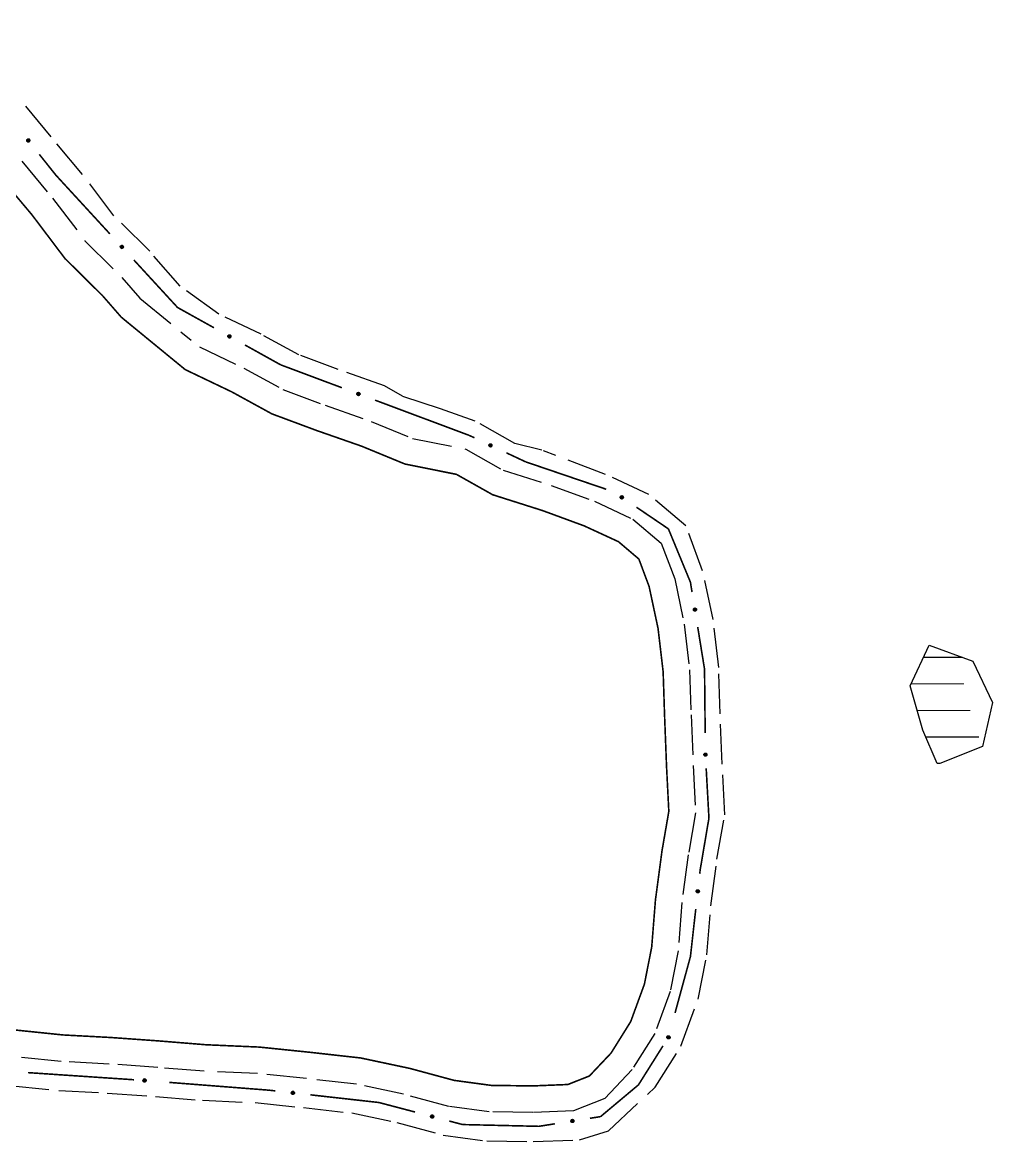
# Model space of a CAD drawing. Extents: x 208948 to 212966, y 4875285 to 4878160.
# Drawn here: x 210730.1 to 210839.7, y 4876502 to 4876628.3 of the extents above; entities that cross this region are included whole.
import ezdxf

# ---------------------------------------------------------------- set-up
doc = ezdxf.new("R2010")
doc.units = 0
doc.header["$LTSCALE"] = 1.5
doc.header["$MEASUREMENT"] = 0
for name, pattern in [('TRACO_00', [10, -10]), ('TRACO_12', [2.5, 2, -0.5]), ('TRACO_25', [8, 3, -1, 1, -1, 1, -1])]:
    doc.linetypes.add(name, pattern=pattern)
for name, color, linetype in [('HD-AREA-SUJ-INUND', 160, 'CONTINUOUS'), ('RU-QUADRA', 210, 'CONTINUOUS'), ('SV-EIXO-RUA-N-PAV', 6, 'CONTINUOUS'), ('SV-RUA-NAO-PAV', 7, 'CONTINUOUS')]:
    doc.layers.add(name, color=color, linetype=linetype)

# ---------------------------------------------------------------- blocks, each defined once
blk = doc.blocks.new('*X10')
at = {"layer": 'HD-AREA-SUJ-INUND', "const_width": 0.13}
for points in [[(210831.838053, 4876556.620113), (210835.838053, 4876556.620963)], [(210835.838053, 4876556.620963), (210836.282232, 4876556.620158)], [(210830.442379, 4876553.620066), (210836.442379, 4876553.621004)], [(210831.137439, 4876550.62004), (210837.137439, 4876550.620973)], [(210832.107439, 4876547.620017), (210838.107439, 4876547.62106)]]:
    blk.add_lwpolyline(points, dxfattribs=at)

msp = doc.modelspace()

# ---------------------------------------------------------------- linework, layer by layer
at = {"layer": 'HD-AREA-SUJ-INUND', "linetype": 'TRACO_00'}
msp.add_polyline3d([(210831.78, 4876548.38, 13.397217), (210830.34, 4876553.4, 13.397217), (210832.48, 4876558, 13.397217), (210837.44, 4876556.2, 13.397217), (210839.66, 4876551.5, 13.397217), (210838.5, 4876546.56, 13.397217), (210833.7, 4876544.62, 13.397217), (210833.4, 4876544.62, 13.397217)], close=True, dxfattribs=at)
at = {"layer": 'RU-QUADRA', "linetype": 'TRACO_12', "const_width": 0.18, "flags": 128}
msp.add_lwpolyline([(210632.570808, 4876716.264493), (210636.520245, 4876712.562251), (210638.236401, 4876710.583687), (210642.658217, 4876707.073477), (210647.452532, 4876703.156293), (210651.737606, 4876699.659278), (210655.957471, 4876695.799171), (210659.777368, 4876691.920807), (210663.52981, 4876687.768104), (210667.326139, 4876683.932333), (210670.934217, 4876679.506955), (210674.794872, 4876675.506998), (210678.279344, 4876671.067741), (210681.6938, 4876667.077592), (210684.828567, 4876662.86118), (210688.97736, 4876658.064771), (210692.983246, 4876653.201202), (210696.446148, 4876649.489527), (210699.564415, 4876645.572205), (210703.156268, 4876640.975429), (210706.216966, 4876636.971434), (210709.650542, 4876632.682012), (210714.153307, 4876627.553033), (210717.442642, 4876623.203914), (210720.863342, 4876619.301707), (210724.20833, 4876614.976975), (210727.687177, 4876610.689093), (210731.153878, 4876606.568671), (210734.887277, 4876601.62831), (210739.132032, 4876597.434451), (210741.254088, 4876595.000158), (210748.469239, 4876589.089614), (210753.721705, 4876586.578935), (210758.260288, 4876584.09401), (210763.25315, 4876582.23742), (210768.394427, 4876580.444412), (210773.276003, 4876578.435576), (210779.104873, 4876577.265947), (210783.193331, 4876574.966189), (210788.845025, 4876573.173389), (210793.536731, 4876571.448769), (210797.406789, 4876569.664419), (210799.70541, 4876567.710591), (210800.861616, 4876564.61514), (210801.873581, 4876559.875341), (210802.448413, 4876554.98028), (210802.610398, 4876550.01594), (210802.832602, 4876544.279032), (210803.088993, 4876539.230773), (210802.317763, 4876534.77182), (210801.579537, 4876529.245675), (210801.154994, 4876523.909934), (210800.330301, 4876519.728159), (210798.78443, 4876515.504903), (210796.563816, 4876511.95192), (210794.12119, 4876509.368987), (210791.690033, 4876508.405795), (210787.676578, 4876508.245257), (210783.014476, 4876508.307896), (210778.835072, 4876508.872452), (210773.842492, 4876510.221023), (210768.283342, 4876511.400567), (210762.490567, 4876512.047746), (210756.838817, 4876512.629543), (210750.8009, 4876512.892501), (210745.588327, 4876513.315408), (210740.050921, 4876513.711663), (210734.689468, 4876513.996429), (210729.096094, 4876514.573681), (210723.693143, 4876514.906811), (210718.532268, 4876515.087191), (210713.046434, 4876515.406367), (210707.678207, 4876515.61827), (210702.388457, 4876515.84457), (210696.991394, 4876516.612835), (210691.68083, 4876517.222761), (210686.405575, 4876517.528726), (210680.963616, 4876517.673569), (210675.390156, 4876517.673579), (210669.929411, 4876517.673569), (210664.53838, 4876517.724047), (210659.030321, 4876517.634566), (210654.021299, 4876517.732398), (210648.874121, 4876517.830627), (210645.593199, 4876517.991773), (210639.037686, 4876518.627565), (210633.907023, 4876519.354901), (210629.279831, 4876519.973072), (210624.712478, 4876521.331658), (210619.455743, 4876523.031125), (210613.900646, 4876524.138006), (210609.194031, 4876525.353501), (210604.787757, 4876526.923871), (210599.53406, 4876528.995329), (210594.677923, 4876530.71911), (210590.132201, 4876532.64371), (210585.739698, 4876534.954111), (210580.981285, 4876537.875299), (210577.979102, 4876540.11798), (210575.982161, 4876543.354158), (210574.290027, 4876546.995755), (210573.464294, 4876551.21525), (210572.800066, 4876555.690052), (210572.863322, 4876560.208335), (210572.893505, 4876565.570892), (210572.913592, 4876571.094766), (210572.903559, 4876576.186185), (210572.903569, 4876581.643707), (210572.913581, 4876586.649388), (210572.903569, 4876592.195677), (210572.903559, 4876597.500046), (210572.903569, 4876602.778992), (210572.832053, 4876608.541175), (210572.631463, 4876613.696337), (210572.54748, 4876618.567364), (210572.908428, 4876623.562114), (210573.034679, 4876629.127656), (210572.941464, 4876635.114144), (210572.702944, 4876640.651937), (210572.288587, 4876645.914278), (210571.701486, 4876651.692586), (210571.021317, 4876656.798933), (210570.353233, 4876662.082869), (210569.506145, 4876667.578606), (210568.517046, 4876672.942174), (210567.530976, 4876678.169406), (210566.079515, 4876683.244298), (210565.095102, 4876686.981994), (210565.484271, 4876691.425011), (210565.821928, 4876697.949688), (210565.714398, 4876702.276178), (210569.869184, 4876712.845231), (210571.986666, 4876718.151165), (210574.150531, 4876722.575757), (210577.662177, 4876726.71871), (210580.330905, 4876731.556707), (210582.33456, 4876736.380826), (210585.050636, 4876742.439729), (210586.930809, 4876746.408983), (210588.891276, 4876751.636896), (210589.271955, 4876753.657619), (210591.380265, 4876751.276111), (210597.604073, 4876745.091231), (210601.845355, 4876741.575039), (210605.7574, 4876737.781242), (210607.417249, 4876736.247344), (210609.556555, 4876734.27037), (210613.559197, 4876731.0927), (210617.809117, 4876727.626454), (210621.867449, 4876724.516425), (210625.89759, 4876721.649014), (210629.993987, 4876718.179008)], close=True, dxfattribs=at)
at = {"layer": 'SV-EIXO-RUA-N-PAV'}
for points in [[(210730.741729, 4876615.122962), (210730.790404, 4876615.118191), (210730.831262, 4876615.104136), (210730.861966, 4876615.082606), (210730.884137, 4876615.056505), (210730.903811, 4876615.027248), (210730.91714, 4876614.993375), (210730.923605, 4876614.952502), (210730.919161, 4876614.903641), (210730.902012, 4876614.862732), (210730.882515, 4876614.831501), (210730.85663, 4876614.806815), (210730.827888, 4876614.788179), (210730.792244, 4876614.775498), (210730.75076, 4876614.76935), (210730.701736, 4876614.775008), (210730.661775, 4876614.789061), (210730.632623, 4876614.810666), (210730.607971, 4876614.836847), (210730.588242, 4876614.866956), (210730.575351, 4876614.900282), (210730.569237, 4876614.942062), (210730.575462, 4876614.990374), (210730.589023, 4876615.030391), (210730.610213, 4876615.059838), (210730.636534, 4876615.083529), (210730.665639, 4876615.103619), (210730.699131, 4876615.118434), (210730.741729, 4876615.122962)], [(210741.294695, 4876603.118299), (210741.343585, 4876603.116955), (210741.385328, 4876603.105803), (210741.417468, 4876603.086481), (210741.441416, 4876603.062001), (210741.463096, 4876603.034197), (210741.478769, 4876603.001343), (210741.488087, 4876602.961025), (210741.487083, 4876602.911972), (210741.472849, 4876602.869961), (210741.455591, 4876602.837438), (210741.431502, 4876602.810997), (210741.40414, 4876602.790388), (210741.369474, 4876602.775237), (210741.328524, 4876602.766193), (210741.279224, 4876602.768396), (210741.238374, 4876602.779609), (210741.207778, 4876602.799115), (210741.181349, 4876602.8235), (210741.159556, 4876602.852151), (210741.144357, 4876602.88449), (210741.135325, 4876602.925737), (210741.138144, 4876602.974368), (210741.148863, 4876603.015238), (210741.167934, 4876603.046099), (210741.192528, 4876603.071579), (210741.22015, 4876603.093662), (210741.25252, 4876603.110792), (210741.294695, 4876603.118299)], [(210753.392819, 4876593.006724), (210753.439651, 4876593.020825), (210753.482783, 4876593.023368), (210753.519369, 4876593.015134), (210753.549801, 4876592.999429), (210753.579125, 4876592.979854), (210753.604336, 4876592.953597), (210753.625862, 4876592.918255), (210753.640337, 4876592.871376), (210753.640038, 4876592.82702), (210753.633884, 4876592.79072), (210753.619335, 4876592.758044), (210753.599842, 4876592.729875), (210753.571701, 4876592.70459), (210753.535673, 4876592.683125), (210753.488182, 4876592.669711), (210753.445878, 4876592.667508), (210753.4107, 4876592.676401), (210753.377943, 4876592.691237), (210753.348245, 4876592.711579), (210753.323646, 4876592.737497), (210753.3021, 4876592.773811), (210753.289481, 4876592.82086), (210753.286802, 4876592.863027), (210753.295199, 4876592.898321), (210753.310531, 4876592.930242), (210753.329806, 4876592.959892), (210753.355146, 4876592.986334), (210753.392819, 4876593.006724)], [(210767.942089, 4876586.494884), (210767.986301, 4876586.515797), (210768.028575, 4876586.52473), (210768.065978, 4876586.522032), (210768.098409, 4876586.511029), (210768.130319, 4876586.496036), (210768.159156, 4876586.473822), (210768.185701, 4876586.442077), (210768.20699, 4876586.397874), (210768.213295, 4876586.353966), (210768.212612, 4876586.317155), (210768.203086, 4876586.282678), (210768.188001, 4876586.251922), (210768.163936, 4876586.222731), (210768.131503, 4876586.196145), (210768.086537, 4876586.175813), (210768.045032, 4876586.16734), (210768.008922, 4876586.1709), (210767.974322, 4876586.180696), (210767.941928, 4876586.196393), (210767.913746, 4876586.218362), (210767.887037, 4876586.251065), (210767.867557, 4876586.295713), (210767.858634, 4876586.337012), (210767.861686, 4876586.373162), (210767.872097, 4876586.40701), (210767.886746, 4876586.439198), (210767.907869, 4876586.469116), (210767.942089, 4876586.494884)], [(210782.859208, 4876580.703155), (210782.90496, 4876580.720441), (210782.947817, 4876580.725941), (210782.984881, 4876580.720241), (210783.016321, 4876580.706663), (210783.04692, 4876580.68915), (210783.073876, 4876580.664686), (210783.097779, 4876580.630908), (210783.115441, 4876580.585134), (210783.11819, 4876580.540862), (210783.114545, 4876580.504225), (210783.102275, 4876580.470626), (210783.084764, 4876580.441185), (210783.058426, 4876580.414026), (210783.023958, 4876580.390137), (210782.977501, 4876580.373491), (210782.935449, 4876580.368387), (210782.899743, 4876580.374842), (210782.866044, 4876580.387392), (210782.835018, 4876580.405646), (210782.808697, 4876580.429812), (210782.784707, 4876580.464559), (210782.768885, 4876580.51063), (210782.763315, 4876580.552514), (210782.769267, 4876580.588301), (210782.782369, 4876580.6212), (210782.799562, 4876580.652105), (210782.823025, 4876580.680225), (210782.859208, 4876580.703155)], [(210797.721964, 4876574.851488), (210797.769857, 4876574.861404), (210797.813046, 4876574.860133), (210797.848762, 4876574.848705), (210797.877691, 4876574.830376), (210797.905174, 4876574.808292), (210797.927971, 4876574.779913), (210797.946296, 4876574.742811), (210797.95658, 4876574.694838), (210797.95237, 4876574.65068), (210797.943039, 4876574.615065), (210797.925664, 4876574.583799), (210797.903763, 4876574.55746), (210797.873501, 4876574.534755), (210797.835721, 4876574.516552), (210797.787232, 4876574.507378), (210797.744899, 4876574.508915), (210797.710642, 4876574.520876), (210797.679321, 4876574.538542), (210797.651533, 4876574.561425), (210797.629316, 4876574.589411), (210797.611056, 4876574.627484), (210797.602636, 4876574.675462), (210797.603687, 4876574.717702), (210797.615164, 4876574.752117), (210797.633251, 4876574.782562), (210797.655066, 4876574.810397), (210797.682639, 4876574.8345), (210797.721964, 4876574.851488)], [(210806.117149, 4876562.164979), (210806.157232, 4876562.136953), (210806.185949, 4876562.104669), (210806.202151, 4876562.07085), (210806.208676, 4876562.037231), (210806.211477, 4876562.002085), (210806.206484, 4876561.966028), (210806.192077, 4876561.927237), (210806.164246, 4876561.886831), (210806.129241, 4876561.859586), (210806.096934, 4876561.841928), (210806.06227, 4876561.833106), (210806.028083, 4876561.830957), (210805.9908, 4876561.837382), (210805.951631, 4876561.852366), (210805.911679, 4876561.881335), (210805.883742, 4876561.913178), (210805.86893, 4876561.946301), (210805.860281, 4876561.981206), (210805.857852, 4876562.017121), (210805.862957, 4876562.052487), (210805.878114, 4876562.091898), (210805.907229, 4876562.130951), (210805.938671, 4876562.159177), (210805.971577, 4876562.174451), (210806.006133, 4876562.182192), (210806.04135, 4876562.18543), (210806.077804, 4876562.181919), (210806.117149, 4876562.164979)], [(210807.323817, 4876545.785693), (210807.360724, 4876545.753601), (210807.385881, 4876545.718472), (210807.398431, 4876545.683134), (210807.401378, 4876545.649015), (210807.400462, 4876545.61377), (210807.391698, 4876545.578439), (210807.373285, 4876545.541381), (210807.341352, 4876545.504132), (210807.303672, 4876545.480726), (210807.269685, 4876545.466569), (210807.234285, 4876545.461448), (210807.200061, 4876545.462912), (210807.163663, 4876545.473228), (210807.12629, 4876545.492255), (210807.089612, 4876545.525271), (210807.065185, 4876545.559879), (210807.053944, 4876545.594379), (210807.04902, 4876545.630001), (210807.050387, 4876545.665972), (210807.059189, 4876545.700603), (210807.078414, 4876545.738198), (210807.111481, 4876545.773967), (210807.14572, 4876545.798724), (210807.180053, 4876545.810447), (210807.215232, 4876545.814504), (210807.250593, 4876545.814015), (210807.286475, 4876545.806684), (210807.323817, 4876545.785693)], [(210806.481386, 4876530.334376), (210806.512435, 4876530.296587), (210806.531392, 4876530.25776), (210806.537883, 4876530.220825), (210806.535108, 4876530.186692), (210806.528337, 4876530.152091), (210806.513813, 4876530.118713), (210806.489487, 4876530.085237), (210806.451798, 4876530.053825), (210806.410747, 4876530.037019), (210806.374877, 4876530.028719), (210806.339118, 4876530.029563), (210806.305616, 4876530.036704), (210806.271443, 4876530.052937), (210806.23776, 4876530.07792), (210806.207091, 4876530.116583), (210806.188767, 4876530.154775), (210806.183427, 4876530.190665), (210806.184503, 4876530.226609), (210806.19184, 4876530.26185), (210806.206285, 4876530.294533), (210806.231501, 4876530.328402), (210806.270061, 4876530.358166), (210806.307945, 4876530.376877), (210806.34375, 4876530.38272), (210806.379114, 4876530.380864), (210806.4139, 4876530.374494), (210806.448061, 4876530.361291), (210806.481386, 4876530.334376)], [(210803.211493, 4876513.800987), (210803.223007, 4876513.753453), (210803.223183, 4876513.710245), (210803.212957, 4876513.674166), (210803.195607, 4876513.64464), (210803.174455, 4876513.616433), (210803.146856, 4876513.592699), (210803.110388, 4876513.573142), (210803.062786, 4876513.561257), (210803.018513, 4876513.563987), (210802.982604, 4876513.572119), (210802.950775, 4876513.588438), (210802.923717, 4876513.609445), (210802.900011, 4876513.638929), (210802.880553, 4876513.676079), (210802.869761, 4876513.724234), (210802.86988, 4876513.766594), (210802.880687, 4876513.801232), (210802.897295, 4876513.833128), (210802.919235, 4876513.861667), (210802.946461, 4876513.884808), (210802.983901, 4876513.904332), (210803.031571, 4876513.914354), (210803.073822, 4876513.914718), (210803.108602, 4876513.9044), (210803.139635, 4876513.887342), (210803.168185, 4876513.866471), (210803.193198, 4876513.839721), (210803.211493, 4876513.800987)], [(210744.009564, 4876508.741809), (210743.973199, 4876508.709104), (210743.935256, 4876508.688433), (210743.898649, 4876508.6803), (210743.864425, 4876508.681548), (210743.829557, 4876508.686769), (210743.795564, 4876508.699788), (210743.761036, 4876508.722596), (210743.727973, 4876508.758845), (210743.709351, 4876508.799105), (210743.699458, 4876508.834568), (210743.698705, 4876508.870329), (210743.704344, 4876508.904117), (210743.719035, 4876508.93898), (210743.74249, 4876508.973745), (210743.779745, 4876509.006109), (210743.817081, 4876509.02612), (210743.852696, 4876509.033057), (210743.888653, 4876509.033586), (210743.924187, 4876509.02783), (210743.957482, 4876509.014857), (210743.992442, 4876508.991179), (210744.023898, 4876508.953985), (210744.044282, 4876508.916975), (210744.051717, 4876508.881466), (210744.051441, 4876508.846055), (210744.04663, 4876508.811018), (210744.034965, 4876508.776303), (210744.009564, 4876508.741809)], [(210760.757547, 4876507.336436), (210760.719766, 4876507.305378), (210760.680943, 4876507.286412), (210760.64401, 4876507.279912), (210760.609876, 4876507.282678), (210760.575274, 4876507.289442), (210760.541892, 4876507.303958), (210760.508411, 4876507.328275), (210760.47699, 4876507.365957), (210760.460174, 4876507.407003), (210760.451865, 4876507.442871), (210760.4527, 4876507.47863), (210760.459833, 4876507.512135), (210760.476058, 4876507.546311), (210760.501033, 4876507.580001), (210760.539688, 4876507.610679), (210760.577876, 4876507.629012), (210760.613764, 4876507.634361), (210760.649709, 4876507.633294), (210760.684952, 4876507.625965), (210760.717638, 4876507.611527), (210760.751513, 4876507.58632), (210760.781287, 4876507.547767), (210760.800007, 4876507.509888), (210760.805858, 4876507.474084), (210760.804011, 4876507.43872), (210760.797649, 4876507.403932), (210760.784454, 4876507.369768), (210760.757547, 4876507.336436)], [(210776.472415, 4876504.647482), (210776.430523, 4876504.622242), (210776.389357, 4876504.609116), (210776.351872, 4876504.608051), (210776.318501, 4876504.615747), (210776.285249, 4876504.627465), (210776.25433, 4876504.646676), (210776.224736, 4876504.6756), (210776.199123, 4876504.717446), (210776.188448, 4876504.760501), (210776.185437, 4876504.797195), (210776.191459, 4876504.832453), (210776.203384, 4876504.864566), (210776.224401, 4876504.896023), (210776.254006, 4876504.925727), (210776.296707, 4876504.950464), (210776.337153, 4876504.963055), (210776.373438, 4876504.963134), (210776.408846, 4876504.956856), (210776.442651, 4876504.944485), (210776.472893, 4876504.925452), (210776.502746, 4876504.895592), (210776.526604, 4876504.853122), (210776.539622, 4876504.812925), (210776.54021, 4876504.776651), (210776.533245, 4876504.741931), (210776.521897, 4876504.708436), (210776.503879, 4876504.676551), (210776.472415, 4876504.647482)], [(210792.354616, 4876504.194134), (210792.326383, 4876504.154197), (210792.293952, 4876504.125647), (210792.260049, 4876504.109619), (210792.226397, 4876504.103268), (210792.191238, 4876504.100648), (210792.155207, 4876504.105828), (210792.11649, 4876504.120435), (210792.076229, 4876504.148474), (210792.049165, 4876504.183619), (210792.031674, 4876504.216017), (210792.023031, 4876504.250726), (210792.021058, 4876504.284924), (210792.027676, 4876504.322173), (210792.042862, 4876504.361264), (210792.072037, 4876504.401066), (210792.104023, 4876504.428838), (210792.137223, 4876504.443479), (210792.172172, 4876504.451947), (210792.208099, 4876504.454192), (210792.243438, 4876504.448904), (210792.28277, 4876504.433543), (210792.321672, 4876504.404227), (210792.349736, 4876504.372641), (210792.364839, 4876504.339655), (210792.372402, 4876504.30506), (210792.375458, 4876504.269827), (210792.37176, 4876504.233391), (210792.354616, 4876504.194134)]]:
    msp.add_lwpolyline(points, close=True, dxfattribs=at)
for points in [[(210730.569237, 4876614.942062), (210730.75076, 4876614.76935)], [(210730.575351, 4876614.900282), (210730.701736, 4876614.775008)], [(210730.575462, 4876614.990374), (210730.792244, 4876614.775498)], [(210730.57594, 4876614.964171), (210730.769203, 4876614.774484)], [(210730.577588, 4876614.918352), (210730.721046, 4876614.777953)], [(210730.582813, 4876615.008062), (210730.806296, 4876614.784881)], [(210730.585, 4876614.880623), (210730.677371, 4876614.786744)], [(210730.588242, 4876614.866956), (210730.661775, 4876614.789061)], [(210730.589023, 4876615.030391), (210730.827888, 4876614.788179)], [(210730.601182, 4876615.041922), (210730.839984, 4876614.799543)], [(210730.610213, 4876615.059838), (210730.85663, 4876614.806815)], [(210730.624657, 4876615.069384), (210730.866433, 4876614.818903)], [(210730.636534, 4876615.083529), (210730.882515, 4876614.831501)], [(210730.654305, 4876615.091297), (210730.890554, 4876614.852117)], [(210730.665639, 4876615.103619), (210730.902012, 4876614.862732)], [(210730.685225, 4876615.107241), (210730.908072, 4876614.887044)], [(210730.699131, 4876615.118434), (210730.919161, 4876614.903641)], [(210730.719549, 4876615.11892), (210730.917714, 4876614.929653)], [(210730.741729, 4876615.122962), (210730.923605, 4876614.952502)], [(210730.768137, 4876615.119286), (210730.91543, 4876614.978456)], [(210730.790404, 4876615.118191), (210730.91714, 4876614.993375)], [(210730.81373, 4876615.110279), (210730.904183, 4876615.016616)], [(210730.831262, 4876615.104136), (210730.903811, 4876615.027248)], [(210741.148863, 4876603.015238), (210741.40414, 4876602.790388)], [(210741.160183, 4876603.027594), (210741.415409, 4876602.802574)], [(210741.167934, 4876603.046099), (210741.431502, 4876602.810997)], [(210741.181672, 4876603.056635), (210741.440433, 4876602.823742)], [(210741.192528, 4876603.071579), (210741.455591, 4876602.837438)], [(210741.209709, 4876603.080575), (210741.462164, 4876602.858568)], [(210741.22015, 4876603.093662), (210741.472849, 4876602.869961)], [(210741.239434, 4876603.098651), (210741.477187, 4876602.894638)], [(210741.25252, 4876603.110792), (210741.487083, 4876602.911972)], [(210741.272853, 4876603.112709), (210741.483814, 4876602.937819)], [(210741.294695, 4876603.118299), (210741.488087, 4876602.961025)], [(210741.321296, 4876603.116485), (210741.478111, 4876602.986341)], [(210741.343585, 4876603.116955), (210741.478769, 4876603.001343)], [(210741.367408, 4876603.110701), (210741.464212, 4876603.023617)], [(210741.385328, 4876603.105803), (210741.463096, 4876603.034197)], [(210741.135325, 4876602.925737), (210741.328524, 4876602.766193)], [(210741.138144, 4876602.974368), (210741.369474, 4876602.775237)], [(210741.14046, 4876602.948262), (210741.346561, 4876602.772609)], [(210741.144236, 4876602.992527), (210741.382833, 4876602.785583)], [(210741.144357, 4876602.88449), (210741.279224, 4876602.768396)], [(210741.145321, 4876602.902672), (210741.298279, 4876602.772689)], [(210741.155362, 4876602.865557), (210741.254095, 4876602.778393)], [(210741.159556, 4876602.852151), (210741.238374, 4876602.779609)], [(210753.304926, 4876592.912642), (210753.623803, 4876592.772951)], [(210753.310531, 4876592.930242), (210753.633884, 4876592.79072)], [(210753.324011, 4876592.944186), (210753.633478, 4876592.812844)], [(210753.329806, 4876592.959892), (210753.640038, 4876592.82702)], [(210753.346542, 4876592.970692), (210753.636394, 4876592.851809)], [(210753.355146, 4876592.986334), (210753.640337, 4876592.871376)], [(210753.373844, 4876592.994549), (210753.629105, 4876592.894883)], [(210753.392819, 4876593.006724), (210753.625862, 4876592.918255)], [(210753.418641, 4876593.013368), (210753.608429, 4876592.939149)], [(210753.439651, 4876593.020825), (210753.604336, 4876592.953597)], [(210753.464232, 4876593.022381), (210753.583513, 4876592.970162)], [(210753.482783, 4876593.023368), (210753.579125, 4876592.979854)], [(210753.286802, 4876592.863027), (210753.599842, 4876592.729875)], [(210753.289481, 4876592.82086), (210753.571701, 4876592.70459)], [(210753.289552, 4876592.840014), (210753.581127, 4876592.718612)], [(210753.293661, 4876592.878316), (210753.606706, 4876592.744987)], [(210753.295199, 4876592.898321), (210753.619335, 4876592.758044)], [(210753.29989, 4876592.796808), (210753.550777, 4876592.694889)], [(210753.3021, 4876592.773811), (210753.535673, 4876592.683125)], [(210753.318842, 4876592.755059), (210753.50492, 4876592.67978)], [(210753.323646, 4876592.737497), (210753.488182, 4876592.669711)], [(210753.340048, 4876592.722986), (210753.461184, 4876592.671298)], [(210753.348245, 4876592.711579), (210753.445878, 4876592.667508)], [(210767.858634, 4876586.337012), (210768.188001, 4876586.251922)], [(210767.861686, 4876586.373162), (210768.203086, 4876586.282678)], [(210767.863141, 4876586.353152), (210768.192541, 4876586.267887)], [(210767.864778, 4876586.314664), (210768.171171, 4876586.238)], [(210767.867557, 4876586.295713), (210768.163936, 4876586.222731)], [(210767.869174, 4876586.388772), (210768.205287, 4876586.298084)], [(210767.872097, 4876586.40701), (210768.212612, 4876586.317155)], [(210767.881429, 4876586.273477), (210768.144689, 4876586.210025)], [(210767.883353, 4876586.422804), (210768.208918, 4876586.338973)], [(210767.886746, 4876586.439198), (210768.213295, 4876586.353966)], [(210767.887037, 4876586.251065), (210768.131503, 4876586.196145)], [(210767.901688, 4876586.452368), (210768.206003, 4876586.377938)], [(210767.906383, 4876586.235014), (210768.101591, 4876586.188261)], [(210767.907869, 4876586.469116), (210768.20699, 4876586.397874)], [(210767.913746, 4876586.218362), (210768.086537, 4876586.175813)], [(210767.925137, 4876586.480021), (210768.192386, 4876586.419447)], [(210767.932125, 4876586.206453), (210768.059603, 4876586.173365)], [(210767.941928, 4876586.196393), (210768.045032, 4876586.16734)], [(210767.942089, 4876586.494884), (210768.185701, 4876586.442077)], [(210767.966634, 4876586.505297), (210768.165354, 4876586.460144)], [(210767.986301, 4876586.515797), (210768.159156, 4876586.473822)], [(210768.010377, 4876586.520993), (210768.1361, 4876586.487105)], [(210768.028575, 4876586.52473), (210768.130319, 4876586.496036)], [(210782.763315, 4876580.552514), (210783.084764, 4876580.441185)], [(210782.76764, 4876580.529744), (210783.066867, 4876580.428663)], [(210782.768885, 4876580.51063), (210783.058426, 4876580.414026)], [(210782.769107, 4876580.568238), (210783.090574, 4876580.456733)], [(210782.769267, 4876580.588301), (210783.102275, 4876580.470626)], [(210782.777987, 4876580.603257), (210783.105709, 4876580.485806)], [(210782.780922, 4876580.48735), (210783.038219, 4876580.40291)], [(210782.782369, 4876580.6212), (210783.114545, 4876580.504225)], [(210782.784707, 4876580.464559), (210783.023958, 4876580.390137)], [(210782.79486, 4876580.636037), (210783.11262, 4876580.526269)], [(210782.799562, 4876580.652105), (210783.11819, 4876580.540862)], [(210782.802698, 4876580.447003), (210782.993508, 4876580.384686)], [(210782.808697, 4876580.429812), (210782.977501, 4876580.373491)], [(210782.815516, 4876580.664029), (210783.112852, 4876580.565342)], [(210782.823025, 4876580.680225), (210783.115441, 4876580.585134)], [(210782.826057, 4876580.416462), (210782.950458, 4876580.373219)], [(210782.835018, 4876580.405646), (210782.935449, 4876580.368387)], [(210782.841115, 4876580.689705), (210783.10262, 4876580.607813)], [(210782.859208, 4876580.703155), (210783.097779, 4876580.630908)], [(210782.884512, 4876580.711558), (210783.078952, 4876580.650555)], [(210782.90496, 4876580.720441), (210783.073876, 4876580.664686)], [(210782.929377, 4876580.723682), (210783.051964, 4876580.679782)], [(210782.947817, 4876580.725941), (210783.04692, 4876580.68915)], [(210797.602636, 4876574.675462), (210797.873501, 4876574.534755)], [(210797.603687, 4876574.717702), (210797.903763, 4876574.55746)], [(210797.604396, 4876574.694536), (210797.884128, 4876574.547891)], [(210797.610883, 4876574.650586), (210797.851804, 4876574.526937)], [(210797.611056, 4876574.627484), (210797.835721, 4876574.516552)], [(210797.611867, 4876574.732326), (210797.911934, 4876574.571907)], [(210797.615164, 4876574.752117), (210797.925664, 4876574.583799)], [(210797.62608, 4876574.607329), (210797.804793, 4876574.515931)], [(210797.626116, 4876574.765525), (210797.93143, 4876574.598255)], [(210797.629316, 4876574.589411), (210797.787232, 4876574.507378)], [(210797.633251, 4876574.782562), (210797.943039, 4876574.615065)], [(210797.644374, 4876574.57351), (210797.760479, 4876574.51134)], [(210797.647909, 4876574.795262), (210797.944586, 4876574.637139)], [(210797.651533, 4876574.561425), (210797.744899, 4876574.508915)], [(210797.655066, 4876574.810397), (210797.95237, 4876574.65068)], [(210797.672689, 4876574.819679), (210797.950927, 4876574.675695)], [(210797.682639, 4876574.8345), (210797.95658, 4876574.694838)], [(210797.701989, 4876574.841034), (210797.947465, 4876574.719243)], [(210797.721964, 4876574.851488), (210797.946296, 4876574.742811)], [(210797.748271, 4876574.855829), (210797.930774, 4876574.765161)], [(210797.769857, 4876574.861404), (210797.927971, 4876574.779913)], [(210797.79448, 4876574.860786), (210797.90869, 4876574.798251)], [(210797.813046, 4876574.860133), (210797.905174, 4876574.808292)], [(210805.857852, 4876562.017121), (210805.883742, 4876561.913178)], [(210805.861727, 4876562.030622), (210805.896199, 4876561.903511)], [(210805.862957, 4876562.052487), (210805.911679, 4876561.881335)], [(210805.873767, 4876562.067138), (210805.929953, 4876561.874434)], [(210805.878114, 4876562.091898), (210805.951631, 4876561.852366)], [(210805.894798, 4876562.107879), (210805.970222, 4876561.847797)], [(210805.907229, 4876562.130951), (210805.9908, 4876561.837382)], [(210805.922309, 4876562.142761), (210806.007647, 4876561.83867)], [(210805.938671, 4876562.159177), (210806.028083, 4876561.830957)], [(210805.954921, 4876562.163265), (210806.044197, 4876561.83493)], [(210805.971577, 4876562.174451), (210806.06227, 4876561.833106)], [(210805.988846, 4876562.175688), (210806.076741, 4876561.838834)], [(210806.006133, 4876562.182192), (210806.096934, 4876561.841928)], [(210806.02543, 4876562.180248), (210806.11405, 4876561.855953)], [(210806.04135, 4876562.18543), (210806.129241, 4876561.859586)], [(210806.060196, 4876562.178983), (210806.146443, 4876561.877804)], [(210806.077804, 4876562.181919), (210806.164246, 4876561.886831)], [(210806.095837, 4876562.172331), (210806.175739, 4876561.910211)], [(210806.117149, 4876562.164979), (210806.192077, 4876561.927237)], [(210806.138362, 4876562.148826), (210806.197679, 4876561.953865)], [(210806.157232, 4876562.136953), (210806.206484, 4876561.966028)], [(210806.173682, 4876562.11862), (210806.206588, 4876561.992637)], [(210806.185949, 4876562.104669), (210806.211477, 4876562.002085)], [(210807.050387, 4876545.665972), (210807.065185, 4876545.559879)], [(210807.055664, 4876545.67899), (210807.076554, 4876545.548954)], [(210807.059189, 4876545.700603), (210807.089612, 4876545.525271)], [(210807.071483, 4876545.714034), (210807.107057, 4876545.516483)], [(210807.078414, 4876545.738198), (210807.12629, 4876545.492255)], [(210807.096688, 4876545.752333), (210807.144297, 4876545.485753)], [(210807.111481, 4876545.773967), (210807.163663, 4876545.473228)], [(210807.12772, 4876545.784123), (210807.180552, 4876545.472734)], [(210807.14572, 4876545.798724), (210807.200061, 4876545.462912)], [(210807.162311, 4876545.801078), (210807.216505, 4876545.465165)], [(210807.180053, 4876545.810447), (210807.234285, 4876545.461448)], [(210807.197355, 4876545.809858), (210807.249279, 4876545.465619)], [(210807.215232, 4876545.814504), (210807.269685, 4876545.466569)], [(210807.234216, 4876545.810539), (210807.288183, 4876545.478714)], [(210807.250593, 4876545.814015), (210807.303672, 4876545.480726)], [(210807.268655, 4876545.805619), (210807.322698, 4876545.497031)], [(210807.286475, 4876545.806684), (210807.341352, 4876545.504132)], [(210807.303397, 4876545.79525), (210807.355245, 4876545.526171)], [(210807.323817, 4876545.785693), (210807.373285, 4876545.541381)], [(210807.34321, 4876545.767396), (210807.381661, 4876545.567271)], [(210807.360724, 4876545.753601), (210807.391698, 4876545.578439)], [(210807.375151, 4876545.733638), (210807.394604, 4876545.604889)], [(210807.385881, 4876545.718472), (210807.400462, 4876545.61377)], [(210806.19184, 4876530.26185), (210806.188767, 4876530.154775)], [(210806.19921, 4876530.273808), (210806.198158, 4876530.142109)], [(210806.206285, 4876530.294533), (210806.207091, 4876530.116583)], [(210806.220643, 4876530.305729), (210806.222829, 4876530.105013)], [(210806.231501, 4876530.328402), (210806.23776, 4876530.07792)], [(210806.251873, 4876530.339298), (210806.254433, 4876530.068511)], [(210806.270061, 4876530.358166), (210806.271443, 4876530.052937)], [(210806.287766, 4876530.365477), (210806.288015, 4876530.049638)], [(210806.307945, 4876530.376877), (210806.305616, 4876530.036704)], [(210806.324696, 4876530.376436), (210806.322205, 4876530.036188)], [(210806.34375, 4876530.38272), (210806.339118, 4876530.029563)], [(210806.360713, 4876530.379258), (210806.354597, 4876530.03118)], [(210806.379114, 4876530.380864), (210806.374877, 4876530.028719)], [(210806.397173, 4876530.373793), (210806.395139, 4876530.037614)], [(210806.4139, 4876530.374494), (210806.410747, 4876530.037019)], [(210806.430312, 4876530.363208), (210806.432222, 4876530.049928)], [(210806.448061, 4876530.361291), (210806.451798, 4876530.053825)], [(210806.462843, 4876530.347198), (210806.469166, 4876530.073243)], [(210806.481386, 4876530.334376), (210806.489487, 4876530.085237)], [(210806.497462, 4876530.313104), (210806.502056, 4876530.109371)], [(210806.512435, 4876530.296587), (210806.513813, 4876530.118713)], [(210806.523337, 4876530.2745), (210806.521082, 4876530.144309)], [(210806.531392, 4876530.25776), (210806.528337, 4876530.152091)], [(210802.946461, 4876513.884808), (210802.869761, 4876513.724234)], [(210802.919235, 4876513.861667), (210802.86988, 4876513.766594)], [(210802.931074, 4876513.869226), (210802.872825, 4876513.751104)], [(210802.964261, 4876513.888642), (210802.878898, 4876513.706969)], [(210802.983901, 4876513.904332), (210802.880553, 4876513.676079)], [(210803.006985, 4876513.905279), (210802.891471, 4876513.660353)], [(210803.031571, 4876513.914354), (210802.900011, 4876513.638929)], [(210803.050692, 4876513.913233), (210802.913496, 4876513.628748)], [(210803.073822, 4876513.914718), (210802.923717, 4876513.609445)], [(210803.088712, 4876513.907032), (210802.938429, 4876513.601763)], [(210803.108602, 4876513.9044), (210802.950775, 4876513.588438)], [(210803.122369, 4876513.893903), (210802.965415, 4876513.583159)], [(210803.139635, 4876513.887342), (210802.982604, 4876513.572119)], [(210803.152819, 4876513.873118), (210803.004718, 4876513.571313)], [(210803.168185, 4876513.866471), (210803.018513, 4876513.563987)], [(210803.178052, 4876513.849168), (210803.043465, 4876513.566266)], [(210803.193198, 4876513.839721), (210803.062786, 4876513.561257)], [(210803.200376, 4876513.8206), (210803.086873, 4876513.571184)], [(210803.211493, 4876513.800987), (210803.110388, 4876513.573142)], [(210803.216713, 4876513.77484), (210803.132206, 4876513.589403)], [(210803.223007, 4876513.753453), (210803.146856, 4876513.592699)], [(210803.223214, 4876513.728823), (210803.164538, 4876513.612583)], [(210803.223183, 4876513.710245), (210803.174455, 4876513.616433)], [(210744.051717, 4876508.881466), (210743.698705, 4876508.870329)], [(210744.051441, 4876508.846055), (210743.699458, 4876508.834568)], [(210744.049016, 4876508.864365), (210743.701011, 4876508.854938)], [(210744.044282, 4876508.916975), (210743.704344, 4876508.904117)], [(210744.044588, 4876508.90022), (210743.704569, 4876508.887521)], [(210744.045183, 4876508.827697), (210743.709248, 4876508.814724)], [(210744.04663, 4876508.811018), (210743.709351, 4876508.799105)], [(210744.031992, 4876508.936625), (210743.716479, 4876508.922278)], [(210744.023898, 4876508.953985), (210743.719035, 4876508.93898)], [(210744.036087, 4876508.794119), (210743.723206, 4876508.778228)], [(210744.034965, 4876508.776303), (210743.727973, 4876508.758845)], [(210744.004236, 4876508.971313), (210743.733834, 4876508.956669)], [(210743.992442, 4876508.991179), (210743.74249, 4876508.973745)], [(210744.021546, 4876508.760906), (210743.748147, 4876508.742361)], [(210744.009564, 4876508.741809), (210743.761036, 4876508.722596)], [(210743.969308, 4876509.001013), (210743.768889, 4876508.98987)], [(210743.957482, 4876509.014857), (210743.779745, 4876509.006109)], [(210743.989032, 4876508.724799), (210743.785707, 4876508.711116)], [(210743.973199, 4876508.709104), (210743.795564, 4876508.699788)], [(210743.936461, 4876509.021), (210743.804847, 4876509.016172)], [(210743.924187, 4876509.02783), (210743.817081, 4876509.02612)], [(210743.95162, 4876508.697227), (210743.821459, 4876508.693669)], [(210743.935256, 4876508.688433), (210743.829557, 4876508.686769)], [(210760.804011, 4876507.43872), (210760.451865, 4876507.442871)], [(210760.805858, 4876507.474084), (210760.4527, 4876507.47863)], [(210760.802401, 4876507.45712), (210760.454321, 4876507.463152)], [(210760.799569, 4876507.493137), (210760.459322, 4876507.495545)], [(210760.800007, 4876507.509888), (210760.459833, 4876507.512135)], [(210760.797649, 4876507.403932), (210760.460174, 4876507.407003)], [(210760.796944, 4876507.420659), (210760.460764, 4876507.422612)], [(210760.788602, 4876507.530064), (210760.472763, 4876507.529739)], [(210760.786367, 4876507.387517), (210760.473088, 4876507.385532)], [(210760.781287, 4876507.547767), (210760.476058, 4876507.546311)], [(210760.784454, 4876507.369768), (210760.47699, 4876507.365957)], [(210760.762414, 4876507.565951), (210760.491628, 4876507.563326)], [(210760.770366, 4876507.354983), (210760.496412, 4876507.348593)], [(210760.751513, 4876507.58632), (210760.501033, 4876507.580001)], [(210760.757547, 4876507.336436), (210760.508411, 4876507.328275)], [(210760.728838, 4876507.597172), (210760.528122, 4876507.594938)], [(210760.73628, 4876507.320355), (210760.532548, 4876507.315712)], [(210760.717638, 4876507.611527), (210760.539688, 4876507.610679)], [(210760.719766, 4876507.305378), (210760.541892, 4876507.303958)], [(210760.696911, 4876507.618598), (210760.565212, 4876507.619618)], [(210760.697682, 4876507.294471), (210760.567491, 4876507.296695)], [(210760.680943, 4876507.286412), (210760.575274, 4876507.289442)], [(210760.684952, 4876507.625965), (210760.577876, 4876507.629012)], [(210776.533245, 4876504.741931), (210776.185437, 4876504.797195)], [(210776.521897, 4876504.708436), (210776.188448, 4876504.760501)], [(210776.534325, 4876504.760369), (210776.190814, 4876504.816904)], [(210776.523629, 4876504.725088), (210776.1913, 4876504.775857)], [(210776.54021, 4876504.776651), (210776.191459, 4876504.832453)], [(210776.50835, 4876504.693834), (210776.198106, 4876504.737381)], [(210776.503879, 4876504.676551), (210776.199123, 4876504.717446)], [(210776.536756, 4876504.796415), (210776.200468, 4876504.848227)], [(210776.539622, 4876504.812925), (210776.203384, 4876504.864566)], [(210776.487792, 4876504.66397), (210776.215816, 4876504.697446)], [(210776.531269, 4876504.834545), (210776.218733, 4876504.880105)], [(210776.526604, 4876504.853122), (210776.224401, 4876504.896023)], [(210776.472415, 4876504.647482), (210776.224736, 4876504.6756)], [(210776.510572, 4876504.873855), (210776.242278, 4876504.910595)], [(210776.449038, 4876504.634661), (210776.246792, 4876504.659664)], [(210776.502746, 4876504.895592), (210776.254006, 4876504.925727)], [(210776.430523, 4876504.622242), (210776.25433, 4876504.646676)], [(210776.407088, 4876504.614658), (210776.278601, 4876504.635772)], [(210776.481888, 4876504.909623), (210776.282977, 4876504.93657)], [(210776.389357, 4876504.609116), (210776.285249, 4876504.627465)], [(210776.472893, 4876504.925452), (210776.296707, 4876504.950464)], [(210776.453413, 4876504.935459), (210776.323259, 4876504.9556)], [(210776.442651, 4876504.944485), (210776.337153, 4876504.963055)], [(210792.349736, 4876504.372641), (210792.021058, 4876504.284924)], [(210792.364839, 4876504.339655), (210792.023031, 4876504.250726)], [(210792.35374, 4876504.356369), (210792.024948, 4876504.268789)], [(210792.321672, 4876504.404227), (210792.027676, 4876504.322173)], [(210792.365987, 4876504.322381), (210792.028684, 4876504.236225)], [(210792.333405, 4876504.389086), (210792.028877, 4876504.305319)], [(210792.372402, 4876504.30506), (210792.031674, 4876504.216017)], [(210792.298665, 4876504.416778), (210792.038197, 4876504.342697)], [(210792.28277, 4876504.433543), (210792.042862, 4876504.361264)], [(210792.370358, 4876504.285773), (210792.045611, 4876504.198829)], [(210792.375458, 4876504.269827), (210792.049165, 4876504.183619)], [(210792.258033, 4876504.438018), (210792.065041, 4876504.382828)], [(210792.368914, 4876504.251015), (210792.067294, 4876504.166323)], [(210792.243438, 4876504.448904), (210792.072037, 4876504.401066)], [(210792.37176, 4876504.233391), (210792.076229, 4876504.148474)], [(210792.22158, 4876504.450246), (210792.094292, 4876504.416431)], [(210792.362078, 4876504.215409), (210792.099549, 4876504.13686)], [(210792.208099, 4876504.454192), (210792.104023, 4876504.428838)], [(210792.354616, 4876504.194134), (210792.11649, 4876504.120435)], [(210792.338354, 4876504.173005), (210792.143089, 4876504.114695)], [(210792.326383, 4876504.154197), (210792.155207, 4876504.105828)], [(210792.307966, 4876504.137842), (210792.181815, 4876504.105587)], [(210792.293952, 4876504.125647), (210792.191238, 4876504.100648)]]:
    msp.add_lwpolyline(points, dxfattribs=at)
at = {"layer": 'SV-EIXO-RUA-N-PAV', "const_width": 0.18}
for points in [[(210731.992767, 4876613.378718), (210733.863962, 4876611.033803)], [(210733.863962, 4876611.033803), (210733.87123, 4876611.024695)], [(210733.87123, 4876611.024695), (210739.95685, 4876604.409891)], [(210742.665076, 4876601.466167), (210747.404472, 4876596.31465)], [(210747.404472, 4876596.31465), (210747.605815, 4876596.095799)], [(210747.605815, 4876596.095799), (210751.716644, 4876593.812005)], [(210755.213273, 4876591.869433), (210758.709902, 4876589.926861)], [(210758.709902, 4876589.926861), (210759.250354, 4876589.62661)], [(210759.250354, 4876589.62661), (210766.16475, 4876587.041789)], [(210769.911503, 4876585.641134), (210780.215076, 4876581.789331)], [(210780.215076, 4876581.789331), (210780.548914, 4876581.664532)], [(210780.548914, 4876581.664532), (210781.131665, 4876581.391367)], [(210784.753501, 4876579.693631), (210786.564419, 4876578.844764)], [(210786.564419, 4876578.844764), (210786.918576, 4876578.678752)], [(210786.918576, 4876578.678752), (210796.015987, 4876575.585633)], [(210799.435019, 4876573.558071), (210802.746693, 4876571.314679)], [(210802.746693, 4876571.314679), (210803.041785, 4876571.114778)], [(210803.041785, 4876571.114778), (210805.197077, 4876565.898971)], [(210805.197077, 4876565.898971), (210805.529934, 4876565.093456)], [(210805.529934, 4876565.093456), (210805.71086, 4876563.979633)], [(210806.3522, 4876560.031382), (210806.99354, 4876556.083131)], [(210806.99354, 4876556.083131), (210807.12235, 4876555.290148)], [(210807.12235, 4876555.290148), (210807.196538, 4876548.093907)], [(210807.307416, 4876544.096412), (210807.584766, 4876539.10411)], [(210807.584766, 4876539.10411), (210807.61998, 4876538.470257)], [(210807.61998, 4876538.470257), (210806.723416, 4876533.18053)], [(210806.62472, 4876532.598225), (210806.579055, 4876532.19139)], [(210806.723416, 4876533.18053), (210806.62472, 4876532.598225)], [(210806.132877, 4876528.216352), (210805.575155, 4876523.247555)], [(210805.529934, 4876522.844679), (210803.791841, 4876516.483256)], [(210805.575155, 4876523.247555), (210805.529934, 4876522.844679)], [(210802.426826, 4876512.761352), (210799.76276, 4876508.530188)], [(210742.689333, 4876508.940893), (210730.716358, 4876509.7458)], [(210757.906754, 4876507.766493), (210746.678138, 4876508.642485)], [(210799.657902, 4876508.363649), (210795.975012, 4876505.280299)], [(210799.76276, 4876508.530188), (210799.657902, 4876508.363649)], [(210758.639439, 4876507.684433), (210757.906754, 4876507.766493)], [(210770.347501, 4876506.373129), (210762.614585, 4876507.239217)], [(210770.559033, 4876506.317463), (210770.347501, 4876506.373129)], [(210774.427331, 4876505.29949), (210770.559033, 4876506.317463)], [(210795.378285, 4876504.780714), (210794.171343, 4876504.591051)], [(210795.975012, 4876505.280299), (210795.378285, 4876504.780714)], [(210779.802469, 4876503.88498), (210778.295629, 4876504.281517)], [(210780.244209, 4876503.87477), (210779.802469, 4876503.88498)], [(210788.411466, 4876503.685928), (210780.244209, 4876503.87477)], [(210789.231957, 4876503.814862), (210788.411466, 4876503.685928)], [(210790.219834, 4876503.9701), (210789.231957, 4876503.814862)]]:
    msp.add_lwpolyline(points, dxfattribs=at)
at = {"layer": 'SV-RUA-NAO-PAV', "linetype": 'TRACO_25'}
for points in [[(210728.58, 4876508.31, 14.386902), (210734.2, 4876507.73, 14.435896), (210739.66, 4876507.44, 14.445695), (210745.11, 4876507.05, 14.494689), (210750.41, 4876506.62, 14.602476), (210756.38, 4876506.36, 14.798453), (210761.82, 4876505.8, 14.82785), (210767.28, 4876505.19, 14.91604), (210772.37, 4876504.11, 15.023828), (210777.59, 4876502.7, 15.09242), (210782.55, 4876502.03, 15.09242), (210787.76, 4876501.96, 15.102219), (210793.01, 4876502.17, 15.161012), (210796.261204, 4876503.189679, 15.249201), (210801.56, 4876508.09, 15.337391), (210804.46, 4876512.73, 15.523569), (210806.4, 4876518.03, 15.562765), (210807.39, 4876523.05, 15.572563), (210807.83, 4876528.58, 15.719546), (210808.53, 4876533.82, 15.866529), (210809.4, 4876538.85, 15.895926), (210809.11, 4876544.56, 15.925323), (210808.89, 4876550.24, 15.935122), (210808.72, 4876555.45, 15.974317), (210808.08, 4876560.9, 15.739144), (210806.91, 4876566.38, 15.641155), (210805.02, 4876571.44, 15.641155), (210800.82, 4876575.01, 15.552966), (210795.94, 4876577.26, 15.552966), (210788.732005, 4876580.002716, 15.562765), (210785.71, 4876580.76, 15.562765), (210781.23, 4876583.28, 15.572563), (210777.305554, 4876584.645394, 15.033627), (210773.012425, 4876586.076437, 15.033627), (210770.98831, 4876587.273947, 15.043426), (210765.728429, 4876589.108318, 15.033627), (210761.302414, 4876590.754126, 14.925838), (210757.052493, 4876593.081006, 14.82785), (210752.284203, 4876595.360248, 14.818051), (210747.901181, 4876598.488523, 14.778856), (210744.458118, 4876602.438195, 14.582879), (210740.395336, 4876606.452262, 14.445695), (210736.864953, 4876611.123975, 14.298712), (210733.317193, 4876615.340741, 14.004746), (210729.932911, 4876619.512066, 13.955751)], [(210730, 4876612.6, 14.004746), (210733.5, 4876608.44, 14.298712), (210737.15, 4876603.61, 14.445695), (210741.32, 4876599.49, 14.582879), (210743.35, 4876597.161308, 14.778856), (210750.09, 4876591.64, 14.818051), (210755.09, 4876589.25, 14.82785), (210759.51, 4876586.83, 14.925838), (210764.27, 4876585.06, 15.033627), (210769.46, 4876583.25, 15.043426), (210774.15, 4876581.32, 15.033627), (210780.161258, 4876580.113772, 15.033627), (210784.394879, 4876577.732361, 15.562765), (210789.816595, 4876576.012513, 15.562765), (210794.684137, 4876574.223258, 15.552966), (210799.036378, 4876572.21659, 15.552966), (210802.242785, 4876569.491144, 15.641155), (210803.74933, 4876565.457747, 15.641155), (210804.836747, 4876560.36455, 15.739144), (210805.442693, 4876555.204541, 15.974317), (210805.608504, 4876550.122914, 15.935122), (210805.829656, 4876544.413176, 15.925323), (210806.102093, 4876539.048978, 15.895926), (210805.283706, 4876534.317387, 15.866529), (210804.563731, 4876528.927858, 15.719546), (210804.131808, 4876523.499371, 15.572563), (210803.228192, 4876518.917397, 15.562765), (210801.49415, 4876514.180065, 15.523569), (210798.949172, 4876510.108102, 15.337391), (210795.844165, 4876506.824738, 15.249201), (210792.320233, 4876505.428604, 15.161012), (210787.716407, 4876505.244451, 15.102219), (210782.792719, 4876505.310604, 15.09242), (210778.24063, 4876505.925503, 15.09242), (210773.139472, 4876507.303403, 15.023828), (210767.804311, 4876508.435421, 14.91604), (210762.170414, 4876509.064849, 14.82785), (210756.619762, 4876509.63624, 14.798453), (210750.61427, 4876509.897785, 14.602476), (210745.359957, 4876510.324079, 14.494689), (210739.864281, 4876510.717347, 14.445695), (210734.455778, 4876511.004612, 14.435896), (210728.849692, 4876511.583176, 14.386902)]]:
    msp.add_polyline3d(points, dxfattribs=at)

# ---------------------------------------------------------------- block references
at = {"layer": 'HD-AREA-SUJ-INUND'}
msp.add_blockref('*X10', (0, 0), dxfattribs=at)

doc.saveas('drawing.dxf')
